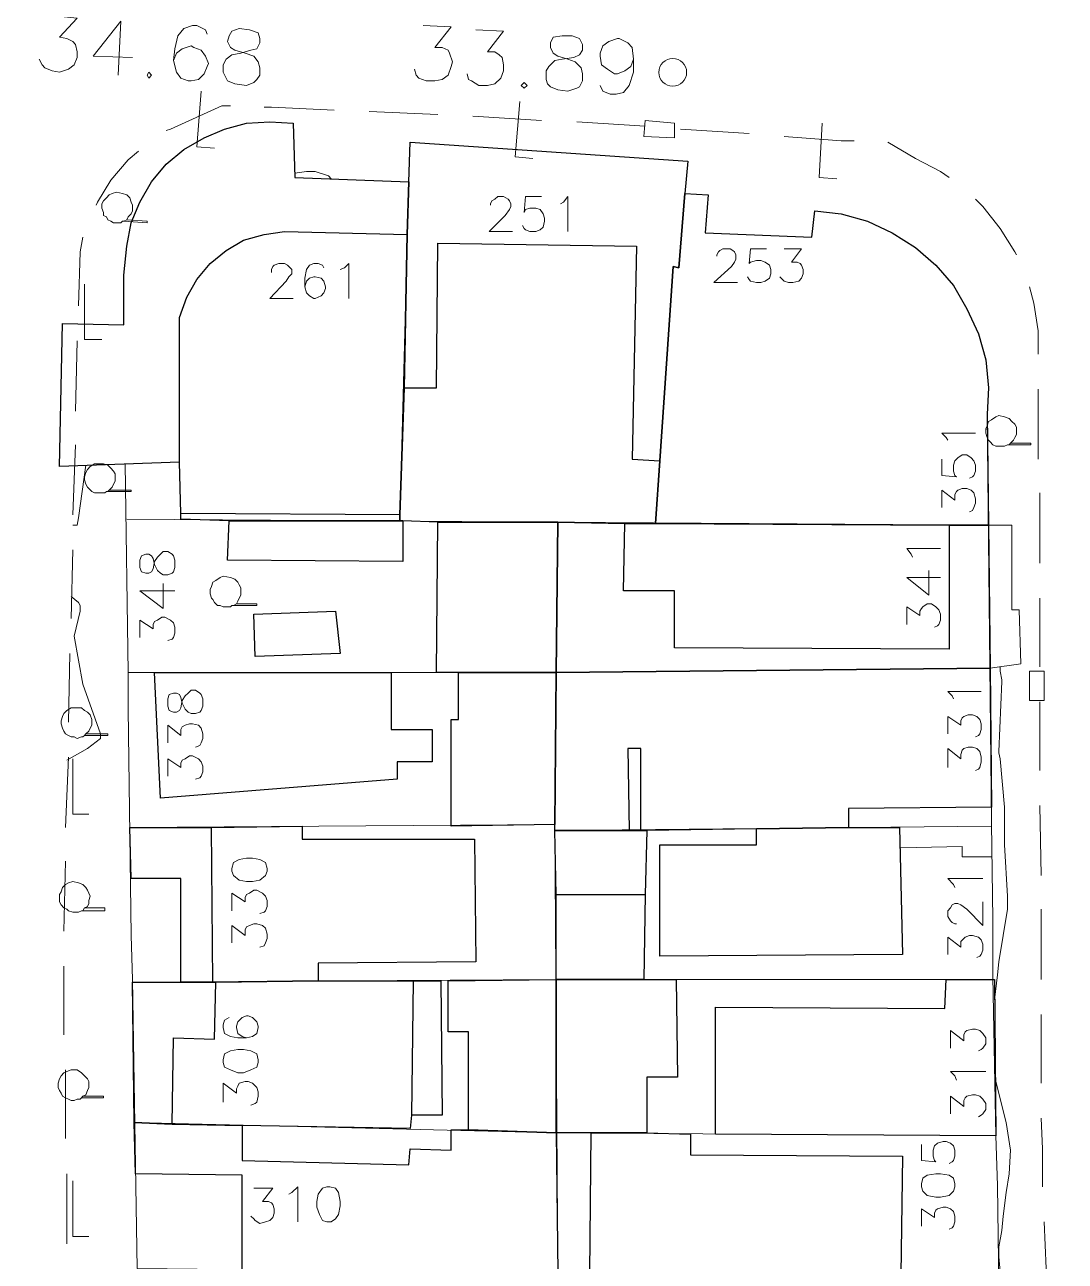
# Model space of a CAD drawing. Extents: x -2391 to 32076, y -11492 to 5852.
# Drawn here: x 4820.1 to 4880.4, y -1048.4 to -976.7 of the extents above; entities that cross this region are included whole.
import ezdxf

# ---------------------------------------------------------------- set-up
doc = ezdxf.new("R2010")
doc.units = 0
doc.header["$LTSCALE"] = 7
for name, color, linetype in [('ALVE-CT', 3, 'CONTINUOUS'), ('PDF_A101 - EDIFICACAO', 7, 'CONTINUOUS'), ('PDF_A103 - PROJECAO_1', 7, 'CONTINUOUS'), ('PDF_A120 - MARQUISE', 7, 'CONTINUOUS'), ('PDF_A123 - N DE PORTA', 7, 'CONTINUOUS'), ('PDF_A124 - MURO', 7, 'CONTINUOUS'), ('PDF_C301 - MEIO_FIO_2D', 7, 'CONTINUOUS'), ('PDF_C317 - BOCA_LOBO', 7, 'CONTINUOUS'), ('PDF_F602 - ARVORE_ISOLADA', 7, 'CONTINUOUS'), ('PDF_I903 - POSTE', 7, 'CONTINUOUS'), ('PDF_N1402 - CURVA_INTERMEDIARIA', 7, 'CONTINUOUS'), ('PDF_N1403 - COTA_DE_APARELHO', 7, 'CONTINUOUS')]:
    doc.layers.add(name, color=color, linetype=linetype)

msp = doc.modelspace()

# ---------------------------------------------------------------- linework, layer by layer
at = {"layer": 'ALVE-CT'}
msp.add_circle((4550.796, -1271.53), 500, dxfattribs=at)
at = {"layer": 'PDF_A101 - EDIFICACAO', "lineweight": 30}
for points in [[(4842.293, -988.838), (4842.124, -997.728), (4841.87, -1005.093), (4841.87, -1005.432), (4831.964, -1005.432), (4829.17, -1005.347), (4829.17, -1005.009), (4829.085, -1002.045), (4822.143, -1002.299), (4822.312, -994.002), (4825.868, -994.087), (4825.868, -991.208), (4826.037, -989.515), (4826.291, -988.161), (4826.799, -986.975), (4827.477, -985.79), (4828.323, -984.774), (4829.339, -983.927), (4830.525, -983.25), (4831.71, -982.742), (4832.98, -982.403), (4834.335, -982.319), (4835.689, -982.403), (4835.774, -985.536), (4842.378, -985.79)], [(4858.379, -986.467), (4858.04, -990.785), (4857.702, -990.7), (4856.94, -1001.961), (4856.686, -1005.601), (4854.908, -1005.601), (4851.013, -1005.517), (4844.071, -1005.517), (4842.039, -1005.432), (4841.87, -1005.432), (4841.87, -1005.093), (4842.124, -997.728), (4842.293, -988.838), (4842.378, -985.79), (4842.462, -983.504), (4858.548, -984.605)], [(4875.989, -1005.686), (4873.703, -1005.686), (4856.686, -1005.601), (4856.94, -1001.961), (4857.702, -990.7), (4858.04, -990.785), (4858.379, -986.467), (4859.734, -986.552), (4859.564, -988.753), (4865.745, -989.007), (4865.914, -987.483), (4867.438, -987.653), (4868.962, -988.076), (4870.401, -988.753), (4871.756, -989.6), (4872.941, -990.616), (4873.957, -991.801), (4874.719, -993.156), (4875.396, -994.595), (4875.82, -996.119), (4875.989, -997.728), (4875.904, -999.252)], [(4841.87, -1005.432), (4842.039, -1005.432), (4842.039, -1007.803), (4831.879, -1007.718), (4831.964, -1005.432)], [(4851.013, -1005.517), (4850.929, -1014.237), (4845.256, -1014.237), (4843.986, -1014.237), (4844.071, -1005.517)], [(4876.074, -1013.983), (4850.929, -1014.237), (4851.013, -1005.517), (4854.908, -1005.601), (4856.686, -1005.601), (4873.703, -1005.686), (4875.989, -1005.686)], [(4838.398, -1013.136), (4833.488, -1013.306), (4833.403, -1010.85), (4838.144, -1010.681)], [(4867.861, -1023.211), (4862.528, -1023.296), (4856.178, -1023.381), (4855.839, -1023.381), (4855.839, -1018.64), (4855.077, -1018.64), (4855.162, -1023.381), (4850.844, -1023.381), (4850.844, -1023.042), (4850.929, -1014.237), (4876.074, -1013.983), (4876.158, -1022.026), (4867.861, -1022.111)], [(4843.732, -1017.539), (4843.732, -1019.401), (4841.7, -1019.401), (4841.7, -1020.417), (4827.985, -1021.518), (4827.646, -1014.237), (4841.362, -1014.237), (4841.362, -1017.539)], [(4850.929, -1014.237), (4850.844, -1023.042), (4844.833, -1023.127), (4844.833, -1016.946), (4845.256, -1016.946), (4845.256, -1014.237)], [(4836.197, -1023.127), (4836.197, -1023.889), (4846.187, -1023.889), (4846.272, -1031), (4837.128, -1031.085), (4837.128, -1032.101), (4831.202, -1032.186), (4831.033, -1032.186), (4829.17, -1032.186), (4829.17, -1026.175), (4826.291, -1026.175), (4826.207, -1023.211), (4830.948, -1023.211)], [(4862.528, -1023.296), (4867.861, -1023.211), (4870.825, -1023.211), (4870.994, -1030.577), (4856.94, -1030.662), (4856.94, -1024.227), (4862.528, -1024.227)], [(4856.093, -1027.106), (4856.008, -1032.016), (4850.929, -1032.016), (4850.929, -1027.106), (4850.844, -1023.381), (4855.162, -1023.381), (4855.839, -1023.381), (4856.178, -1023.381)], [(4842.547, -1039.89), (4842.462, -1040.652), (4832.726, -1040.483), (4828.662, -1040.398), (4826.461, -1040.313), (4826.376, -1032.186), (4829.17, -1032.186), (4831.033, -1032.186), (4831.202, -1032.186), (4837.128, -1032.101), (4842.632, -1032.101), (4844.24, -1032.101), (4844.325, -1039.89)], [(4850.929, -1040.906), (4845.849, -1040.737), (4845.849, -1035.064), (4844.664, -1035.064), (4844.664, -1032.101), (4850.929, -1032.016)], [(4856.008, -1032.016), (4857.871, -1032.016), (4857.956, -1037.689), (4856.178, -1037.689), (4856.178, -1040.906), (4852.961, -1040.906), (4850.929, -1040.906), (4850.929, -1032.016)], [(4876.328, -1032.016), (4876.412, -1041.075), (4860.157, -1040.991), (4860.157, -1033.625), (4873.449, -1033.71), (4873.534, -1032.016)], [(4828.662, -1040.398), (4832.726, -1040.483), (4832.726, -1042.515), (4842.378, -1042.769), (4842.462, -1041.837), (4844.833, -1041.922), (4844.833, -1040.737), (4845.849, -1040.737), (4850.929, -1040.906), (4851.013, -1049.034), (4847.796, -1049.034), (4832.726, -1048.864), (4832.726, -1043.361), (4826.545, -1043.277), (4826.461, -1040.313)], [(4856.178, -1040.906), (4858.718, -1040.991), (4858.718, -1042.176), (4870.994, -1042.261), (4870.909, -1049.118), (4852.876, -1049.034), (4852.961, -1040.906)]]:
    msp.add_lwpolyline(points, close=True, dxfattribs=at)
at = {"layer": 'PDF_A103 - PROJECAO_1', "lineweight": 30}
for points in [[(4842.293, -988.838), (4842.124, -997.728), (4841.87, -1005.093), (4829.17, -1005.009), (4829.085, -1002.045), (4829.085, -993.664), (4829.509, -992.478), (4830.101, -991.462), (4830.863, -990.531), (4831.795, -989.769), (4832.811, -989.177), (4833.996, -988.838), (4835.181, -988.669)], [(4856.94, -1001.961), (4856.686, -1005.601), (4854.908, -1005.601), (4851.013, -1005.517), (4844.071, -1005.517), (4842.039, -1005.432), (4841.87, -1005.432), (4841.87, -1005.093), (4842.124, -997.728), (4843.986, -997.728), (4844.071, -989.346), (4855.585, -989.515), (4855.331, -1001.876)], [(4856.686, -1005.601), (4873.703, -1005.686), (4873.703, -1012.882), (4857.786, -1012.798), (4857.786, -1009.496), (4854.823, -1009.496), (4854.908, -1005.601)], [(4837.128, -1032.101), (4831.202, -1032.186), (4831.033, -1032.186), (4830.948, -1023.211), (4836.197, -1023.127), (4836.197, -1023.889), (4846.187, -1023.889), (4846.272, -1031), (4837.128, -1031.085)], [(4856.008, -1032.016), (4850.929, -1032.016), (4850.929, -1027.106), (4856.093, -1027.106)], [(4842.547, -1039.89), (4842.462, -1040.652), (4832.726, -1040.483), (4828.662, -1040.398), (4828.747, -1035.403), (4831.117, -1035.488), (4831.202, -1032.186), (4837.128, -1032.101), (4842.632, -1032.101)]]:
    msp.add_lwpolyline(points, close=True, dxfattribs=at)
at = {"layer": 'PDF_A120 - MARQUISE', "lineweight": 9}
msp.add_lwpolyline([(4876.074, -1013.983), (4875.989, -1005.686), (4877.344, -1005.686), (4877.344, -1010.596), (4877.767, -1010.596), (4877.852, -1013.729)], close=True, dxfattribs=at)
at = {"layer": 'PDF_A123 - N DE PORTA', "lineweight": 9}
for points in [[(4847.119, -987.145), (4847.119, -987.06), (4847.203, -986.891), (4847.373, -986.806), (4847.542, -986.637), (4847.881, -986.637), (4848.135, -986.806), (4848.219, -986.891), (4848.304, -987.06), (4848.304, -987.229), (4848.219, -987.399), (4847.965, -987.737), (4847.034, -988.669), (4848.389, -988.669)], [(4850.082, -986.637), (4849.151, -986.637), (4849.066, -987.568), (4849.151, -987.399), (4849.405, -987.314), (4849.743, -987.314), (4849.997, -987.399), (4850.167, -987.653), (4850.251, -987.907), (4850.251, -988.076), (4850.167, -988.415), (4849.997, -988.584), (4849.743, -988.669), (4849.405, -988.669), (4849.151, -988.584), (4849.066, -988.499), (4848.981, -988.33)], [(4851.183, -987.06), (4851.352, -986.975), (4851.606, -986.637), (4851.606, -988.669)], [(4860.242, -990.108), (4860.242, -990.023), (4860.326, -989.854), (4860.411, -989.769), (4860.58, -989.684), (4861.004, -989.684), (4861.173, -989.769), (4861.258, -989.854), (4861.342, -990.023), (4861.342, -990.277), (4861.258, -990.446), (4861.088, -990.7), (4860.072, -991.632), (4861.427, -991.632)], [(4863.12, -989.684), (4862.189, -989.684), (4862.104, -990.531), (4862.189, -990.446), (4862.528, -990.362), (4862.782, -990.362), (4863.036, -990.446), (4863.29, -990.616), (4863.374, -990.87), (4863.374, -991.124), (4863.29, -991.378), (4863.036, -991.547), (4862.782, -991.632), (4862.528, -991.632), (4862.189, -991.547), (4862.104, -991.462), (4862.02, -991.293)], [(4864.136, -989.684), (4865.152, -989.684), (4864.559, -990.446), (4864.898, -990.446), (4865.067, -990.531), (4865.152, -990.616), (4865.237, -990.87), (4865.237, -991.124), (4865.152, -991.378), (4864.983, -991.547), (4864.644, -991.632), (4864.39, -991.632), (4864.136, -991.547), (4864.052, -991.462), (4863.882, -991.293)], [(4834.419, -991.039), (4834.419, -990.87), (4834.504, -990.7), (4834.589, -990.616), (4834.843, -990.531), (4835.181, -990.531), (4835.35, -990.616), (4835.435, -990.7), (4835.604, -990.87), (4835.604, -991.124), (4835.435, -991.293), (4835.266, -991.547), (4834.335, -992.563), (4835.689, -992.563)], [(4837.467, -990.785), (4837.382, -990.616), (4837.128, -990.531), (4836.874, -990.531), (4836.62, -990.616), (4836.451, -990.87), (4836.366, -991.378), (4836.366, -991.886), (4836.451, -992.224), (4836.62, -992.394), (4836.874, -992.563), (4836.959, -992.563), (4837.298, -992.394), (4837.467, -992.224), (4837.552, -991.97), (4837.552, -991.886), (4837.467, -991.547), (4837.298, -991.378), (4836.959, -991.293), (4836.874, -991.293), (4836.62, -991.378), (4836.451, -991.547), (4836.366, -991.886)], [(4838.398, -990.87), (4838.652, -990.785), (4838.906, -990.531), (4838.906, -992.563)], [(4873.619, -1000.775), (4873.534, -1000.606), (4873.28, -1000.352), (4875.227, -1000.352)], [(4873.28, -1001.876), (4873.28, -1002.807), (4874.126, -1002.892), (4874.042, -1002.807), (4873.957, -1002.553), (4873.957, -1002.215), (4874.042, -1001.961), (4874.211, -1001.791), (4874.465, -1001.622), (4874.719, -1001.622), (4874.973, -1001.791), (4875.142, -1001.961), (4875.227, -1002.215), (4875.227, -1002.553), (4875.142, -1002.807), (4875.058, -1002.892), (4874.888, -1002.977)], [(4873.28, -1004.67), (4873.28, -1003.654), (4874.042, -1004.247), (4874.042, -1003.908), (4874.126, -1003.739), (4874.211, -1003.654), (4874.465, -1003.569), (4874.719, -1003.569), (4874.973, -1003.654), (4875.142, -1003.823), (4875.227, -1004.162), (4875.227, -1004.416), (4875.142, -1004.67), (4875.058, -1004.839), (4874.888, -1004.924)], [(4871.587, -1007.549), (4871.502, -1007.379), (4871.248, -1007.041), (4873.195, -1007.041)], [(4873.195, -1008.734), (4871.248, -1008.734), (4872.518, -1009.75), (4872.518, -1008.311)], [(4828.831, -1009.496), (4826.799, -1009.496), (4828.154, -1010.512), (4828.154, -1009.072)], [(4871.248, -1011.443), (4871.248, -1010.427), (4872.01, -1010.935), (4872.01, -1010.681), (4872.095, -1010.512), (4872.179, -1010.427), (4872.433, -1010.258), (4872.687, -1010.258), (4872.941, -1010.427), (4873.111, -1010.596), (4873.195, -1010.85), (4873.195, -1011.189), (4873.111, -1011.443), (4873.026, -1011.528), (4872.857, -1011.612)], [(4826.799, -1012.205), (4826.799, -1011.189), (4827.561, -1011.697), (4827.561, -1011.443), (4827.646, -1011.274), (4827.815, -1011.189), (4828.069, -1011.02), (4828.239, -1011.02), (4828.577, -1011.189), (4828.747, -1011.358), (4828.831, -1011.612), (4828.831, -1011.951), (4828.747, -1012.205), (4828.662, -1012.29), (4828.408, -1012.374)], [(4873.957, -1015.761), (4873.873, -1015.592), (4873.619, -1015.338), (4875.566, -1015.338)], [(4873.619, -1017.793), (4873.619, -1016.777), (4874.38, -1017.285), (4874.38, -1017.031), (4874.465, -1016.862), (4874.55, -1016.777), (4874.804, -1016.692), (4875.058, -1016.692), (4875.312, -1016.777), (4875.481, -1016.946), (4875.566, -1017.2), (4875.566, -1017.539), (4875.481, -1017.793), (4875.396, -1017.878), (4875.227, -1017.962)], [(4828.408, -1018.301), (4828.408, -1017.285), (4829.17, -1017.878), (4829.17, -1017.539), (4829.255, -1017.37), (4829.424, -1017.285), (4829.678, -1017.2), (4829.847, -1017.2), (4830.186, -1017.285), (4830.355, -1017.454), (4830.44, -1017.793), (4830.44, -1018.047), (4830.355, -1018.301), (4830.271, -1018.47), (4830.017, -1018.555)], [(4828.408, -1020.248), (4828.408, -1019.232), (4829.17, -1019.74), (4829.17, -1019.486), (4829.255, -1019.317), (4829.424, -1019.232), (4829.678, -1019.063), (4829.847, -1019.063), (4830.186, -1019.232), (4830.355, -1019.401), (4830.44, -1019.655), (4830.44, -1019.994), (4830.355, -1020.248), (4830.271, -1020.333), (4830.017, -1020.417)], [(4873.619, -1019.74), (4873.619, -1018.64), (4874.38, -1019.232), (4874.38, -1018.978), (4874.465, -1018.724), (4874.55, -1018.64), (4874.804, -1018.555), (4875.058, -1018.555), (4875.312, -1018.64), (4875.481, -1018.809), (4875.566, -1019.147), (4875.566, -1019.401), (4875.481, -1019.74), (4875.396, -1019.825), (4875.227, -1019.909)], [(4874.042, -1026.683), (4873.957, -1026.513), (4873.619, -1026.175), (4875.65, -1026.175)], [(4832.133, -1028.037), (4832.133, -1027.021), (4832.895, -1027.529), (4832.895, -1027.275), (4832.98, -1027.106), (4833.149, -1027.021), (4833.403, -1026.852), (4833.573, -1026.852), (4833.911, -1027.021), (4834.081, -1027.191), (4834.165, -1027.445), (4834.165, -1027.783), (4834.081, -1028.037), (4833.996, -1028.122), (4833.742, -1028.207)], [(4874.126, -1028.799), (4874.042, -1028.799), (4873.873, -1028.714), (4873.788, -1028.63), (4873.619, -1028.376), (4873.619, -1028.037), (4873.788, -1027.868), (4873.873, -1027.699), (4874.042, -1027.614), (4874.211, -1027.614), (4874.38, -1027.699), (4874.719, -1027.953), (4875.65, -1028.884), (4875.65, -1027.529)], [(4832.133, -1029.9), (4832.133, -1028.884), (4832.895, -1029.476), (4832.895, -1029.138), (4832.98, -1028.968), (4833.149, -1028.884), (4833.403, -1028.799), (4833.573, -1028.799), (4833.911, -1028.884), (4834.081, -1029.053), (4834.165, -1029.392), (4834.165, -1029.646), (4834.081, -1029.9), (4833.996, -1030.069), (4833.742, -1030.154)], [(4873.619, -1030.577), (4873.619, -1029.561), (4874.38, -1030.154), (4874.38, -1029.815), (4874.55, -1029.646), (4874.634, -1029.561), (4874.888, -1029.476), (4875.058, -1029.476), (4875.396, -1029.561), (4875.566, -1029.73), (4875.65, -1029.984), (4875.65, -1030.323), (4875.566, -1030.577), (4875.481, -1030.662), (4875.312, -1030.746)], [(4831.964, -1034.218), (4831.71, -1034.387), (4831.625, -1034.641), (4831.625, -1034.81), (4831.71, -1035.149), (4832.049, -1035.318), (4832.472, -1035.403), (4832.98, -1035.403), (4833.319, -1035.318), (4833.573, -1035.149), (4833.657, -1034.81), (4833.657, -1034.726), (4833.573, -1034.472), (4833.319, -1034.218), (4833.065, -1034.133), (4832.98, -1034.133), (4832.726, -1034.218), (4832.472, -1034.472), (4832.387, -1034.726), (4832.387, -1034.81), (4832.472, -1035.149), (4832.726, -1035.318), (4832.98, -1035.403)], [(4873.788, -1035.996), (4873.788, -1034.98), (4874.55, -1035.572), (4874.55, -1035.234), (4874.634, -1035.064), (4874.719, -1034.98), (4875.058, -1034.895), (4875.227, -1034.895), (4875.481, -1034.98), (4875.65, -1035.149), (4875.82, -1035.403), (4875.82, -1035.742), (4875.65, -1035.996), (4875.566, -1036.08), (4875.396, -1036.165)], [(4874.126, -1037.858), (4874.042, -1037.604), (4873.788, -1037.35), (4875.82, -1037.35)], [(4831.625, -1039.128), (4831.625, -1038.028), (4832.387, -1038.62), (4832.387, -1038.366), (4832.472, -1038.197), (4832.557, -1038.028), (4832.895, -1037.943), (4833.065, -1037.943), (4833.319, -1038.028), (4833.573, -1038.281), (4833.657, -1038.535), (4833.657, -1038.789), (4833.573, -1039.128), (4833.488, -1039.213), (4833.234, -1039.297)], [(4873.788, -1039.805), (4873.788, -1038.789), (4874.55, -1039.382), (4874.55, -1039.043), (4874.634, -1038.874), (4874.719, -1038.789), (4875.058, -1038.705), (4875.227, -1038.705), (4875.481, -1038.789), (4875.65, -1038.959), (4875.82, -1039.213), (4875.82, -1039.551), (4875.65, -1039.805), (4875.566, -1039.89), (4875.396, -1039.975)], [(4872.095, -1041.583), (4872.095, -1042.515), (4872.941, -1042.599), (4872.857, -1042.515), (4872.772, -1042.261), (4872.772, -1041.922), (4872.857, -1041.668), (4873.026, -1041.499), (4873.365, -1041.414), (4873.534, -1041.414), (4873.788, -1041.499), (4873.957, -1041.668), (4874.042, -1041.922), (4874.042, -1042.261), (4873.957, -1042.515), (4873.873, -1042.599), (4873.703, -1042.684)], [(4833.403, -1044.123), (4834.504, -1044.123), (4833.911, -1044.885), (4834.25, -1044.885), (4834.419, -1044.97), (4834.504, -1045.055), (4834.589, -1045.309), (4834.589, -1045.563), (4834.504, -1045.817), (4834.335, -1045.986), (4834.081, -1046.071), (4833.742, -1046.155), (4833.488, -1045.986), (4833.403, -1045.901), (4833.234, -1045.732)], [(4835.435, -1044.462), (4835.604, -1044.377), (4835.943, -1044.039), (4835.943, -1046.071)], [(4872.095, -1046.325), (4872.095, -1045.309), (4872.857, -1045.817), (4872.857, -1045.563), (4872.941, -1045.393), (4873.026, -1045.309), (4873.365, -1045.224), (4873.534, -1045.224), (4873.788, -1045.309), (4873.957, -1045.478), (4874.042, -1045.732), (4874.042, -1046.071), (4873.957, -1046.325), (4873.873, -1046.409), (4873.703, -1046.494)]]:
    msp.add_lwpolyline(points, dxfattribs=at)
for points in [[(4826.799, -1008.141), (4826.884, -1008.395), (4827.138, -1008.48), (4827.307, -1008.48), (4827.477, -1008.395), (4827.561, -1008.226), (4827.646, -1007.803), (4827.815, -1007.549), (4827.985, -1007.379), (4828.154, -1007.21), (4828.408, -1007.21), (4828.662, -1007.379), (4828.747, -1007.464), (4828.831, -1007.718), (4828.831, -1008.141), (4828.747, -1008.395), (4828.662, -1008.48), (4828.408, -1008.565), (4828.154, -1008.565), (4827.985, -1008.48), (4827.815, -1008.311), (4827.646, -1007.972), (4827.561, -1007.633), (4827.477, -1007.464), (4827.307, -1007.379), (4827.138, -1007.379), (4826.884, -1007.464), (4826.799, -1007.718)], [(4828.408, -1016.184), (4828.493, -1016.438), (4828.747, -1016.523), (4828.916, -1016.523), (4829.085, -1016.438), (4829.17, -1016.269), (4829.255, -1015.846), (4829.424, -1015.592), (4829.593, -1015.422), (4829.763, -1015.253), (4830.017, -1015.253), (4830.271, -1015.422), (4830.355, -1015.507), (4830.44, -1015.761), (4830.44, -1016.184), (4830.355, -1016.438), (4830.271, -1016.523), (4830.017, -1016.608), (4829.763, -1016.608), (4829.593, -1016.523), (4829.424, -1016.354), (4829.255, -1016.015), (4829.17, -1015.676), (4829.085, -1015.507), (4828.916, -1015.422), (4828.747, -1015.422), (4828.493, -1015.507), (4828.408, -1015.761)], [(4832.133, -1025.751), (4832.218, -1026.005), (4832.557, -1026.259), (4832.98, -1026.344), (4833.319, -1026.344), (4833.742, -1026.259), (4834.081, -1026.005), (4834.165, -1025.751), (4834.165, -1025.582), (4834.081, -1025.243), (4833.742, -1025.074), (4833.319, -1024.989), (4832.98, -1024.989), (4832.557, -1025.074), (4832.218, -1025.243), (4832.133, -1025.582)], [(4831.625, -1036.842), (4831.71, -1037.096), (4832.049, -1037.266), (4832.472, -1037.435), (4832.811, -1037.435), (4833.234, -1037.266), (4833.573, -1037.096), (4833.657, -1036.842), (4833.657, -1036.673), (4833.573, -1036.334), (4833.234, -1036.165), (4832.811, -1036.08), (4832.472, -1036.08), (4832.049, -1036.165), (4831.71, -1036.334), (4831.625, -1036.673)], [(4872.095, -1044.039), (4872.179, -1044.293), (4872.433, -1044.547), (4872.941, -1044.631), (4873.195, -1044.631), (4873.703, -1044.547), (4873.957, -1044.293), (4874.042, -1044.039), (4874.042, -1043.869), (4873.957, -1043.531), (4873.703, -1043.361), (4873.195, -1043.277), (4872.941, -1043.277), (4872.433, -1043.361), (4872.179, -1043.531), (4872.095, -1043.869)], [(4837.636, -1044.039), (4837.382, -1044.123), (4837.128, -1044.462), (4837.044, -1044.885), (4837.044, -1045.224), (4837.213, -1045.647), (4837.382, -1045.986), (4837.636, -1046.071), (4837.89, -1046.071), (4838.144, -1045.901), (4838.314, -1045.647), (4838.398, -1045.139), (4838.398, -1044.885), (4838.314, -1044.377), (4838.144, -1044.123), (4837.806, -1044.039)]]:
    msp.add_lwpolyline(points, close=True, dxfattribs=at)
at = {"layer": 'PDF_A124 - MURO', "lineweight": 9}
for points in [[(4835.774, -985.536), (4842.378, -985.79), (4841.87, -1005.432)], [(4856.686, -1005.601), (4857.702, -990.7), (4858.04, -990.785), (4858.379, -986.467), (4859.734, -986.552), (4859.564, -988.753), (4865.745, -989.007), (4865.914, -987.483), (4867.438, -987.653), (4868.962, -988.076), (4870.401, -988.753), (4871.756, -989.6), (4872.941, -990.616), (4873.957, -991.801), (4874.719, -993.156), (4875.396, -994.595), (4875.82, -996.119), (4875.989, -997.728), (4875.904, -999.252), (4876.158, -1022.957), (4876.243, -1028.545), (4876.243, -1031.847), (4876.412, -1041.075), (4850.929, -1040.906), (4826.461, -1040.313)], [(4825.868, -994.087), (4825.868, -991.208)], [(4876.074, -1013.983), (4850.929, -1014.237), (4826.122, -1014.237), (4825.953, -1002.13)], [(4826.037, -1005.347), (4875.989, -1005.686)], [(4851.013, -1005.517), (4850.844, -1023.042), (4851.013, -1049.034)], [(4853.215, -1158.673), (4852.791, -1113.124), (4851.267, -1059.109), (4851.013, -1049.034), (4826.63, -1048.78), (4826.376, -1032.016), (4826.291, -1029.476), (4826.122, -1016.354), (4826.122, -1016.184), (4826.122, -1014.237)], [(4850.844, -1023.042), (4826.207, -1023.211)], [(4850.844, -1023.381), (4876.158, -1023.127)], [(4870.909, -1024.397), (4874.465, -1024.312), (4874.465, -1024.905), (4876.158, -1024.905)], [(4876.328, -1032.016), (4850.929, -1032.016), (4826.376, -1032.186)], [(4876.412, -1041.075), (4876.497, -1043.954), (4876.666, -1055.638), (4876.666, -1057.5), (4876.751, -1064.358), (4876.836, -1066.559), (4876.92, -1072.655), (4877.005, -1075.449), (4871.417, -1075.449)]]:
    msp.add_lwpolyline(points, dxfattribs=at)
at = {"layer": 'PDF_C301 - MEIO_FIO_2D', "lineweight": 9}
for points in [[(4828.323, -982.827), (4828.577, -982.742), (4831.541, -981.387), (4832.049, -981.387)], [(4833.996, -981.472), (4834.419, -981.472), (4838.06, -981.641)], [(4840.092, -981.726), (4844.071, -981.895)], [(4846.103, -981.98), (4850.082, -982.234)], [(4852.114, -982.319), (4856.093, -982.573)], [(4858.125, -982.742), (4862.104, -982.996)], [(4864.136, -983.165), (4867.438, -983.419), (4868.2, -983.419)], [(4870.147, -983.504), (4871.756, -984.435), (4873.195, -985.197), (4873.703, -985.536)], [(4870.147, -983.504), (4870.147, -983.504)], [(4824.26, -987.145), (4824.344, -986.975), (4825.106, -985.705), (4826.122, -984.52), (4826.715, -984.012)], [(4875.227, -986.806), (4875.65, -987.229), (4876.666, -988.499), (4877.513, -989.854), (4877.598, -990.023)], [(4823.244, -992.986), (4823.328, -989.854), (4823.498, -989.007)], [(4878.36, -991.886), (4878.614, -992.817), (4878.868, -994.426), (4878.868, -995.78)], [(4823.074, -999.082), (4823.159, -995.018)], [(4878.868, -997.812), (4878.868, -1001.876)], [(4822.905, -1005.093), (4823.074, -1001.029)], [(4878.952, -1003.823), (4878.952, -1007.887)], [(4822.82, -1011.104), (4822.905, -1007.125)], [(4878.952, -1009.919), (4878.952, -1010.427), (4878.952, -1013.898)], [(4822.651, -1017.116), (4822.736, -1013.136)], [(4878.952, -1015.93), (4878.952, -1019.909)], [(4822.482, -1023.211), (4822.651, -1019.147)], [(4878.952, -1021.941), (4879.037, -1026.005)], [(4822.397, -1029.222), (4822.482, -1025.159)], [(4879.037, -1027.953), (4879.037, -1032.016)], [(4822.397, -1035.234), (4822.397, -1031.254)], [(4879.037, -1034.048), (4879.037, -1038.028)], [(4822.482, -1041.245), (4822.482, -1037.266)], [(4879.037, -1040.059), (4879.122, -1041.837), (4879.122, -1044.039)], [(4822.566, -1047.341), (4822.566, -1043.277)], [(4879.206, -1046.071), (4879.376, -1050.134)]]:
    msp.add_lwpolyline(points, dxfattribs=at)
at = {"layer": 'PDF_C317 - BOCA_LOBO', "lineweight": 9}
for points in [[(4856.008, -983.165), (4857.786, -983.25), (4857.786, -982.403), (4856.093, -982.234)], [(4878.36, -1014.152), (4878.36, -1015.846), (4879.206, -1015.846), (4879.206, -1014.152)]]:
    msp.add_lwpolyline(points, close=True, dxfattribs=at)
at = {"layer": 'PDF_F602 - ARVORE_ISOLADA', "lineweight": 9}
for points in [[(4826.037, -987.991), (4825.868, -988.076), (4825.783, -988.076), (4825.699, -988.161), (4825.53, -988.161), (4825.276, -988.161), (4825.106, -988.076), (4824.937, -987.991), (4824.852, -987.822), (4824.683, -987.737), (4824.683, -987.568), (4824.598, -987.314), (4824.598, -987.06), (4824.683, -986.891), (4824.852, -986.721), (4825.022, -986.552), (4825.191, -986.467), (4825.445, -986.383), (4825.783, -986.467), (4826.037, -986.552), (4826.207, -986.721), (4826.291, -986.975), (4826.376, -987.145), (4826.376, -987.314), (4826.376, -987.483), (4826.291, -987.653), (4826.122, -987.822), (4826.037, -987.991), (4825.868, -988.076), (4827.223, -988.161), (4827.223, -988.076)], [(4877.259, -1000.945), (4877.174, -1001.029), (4877.09, -1001.029), (4876.92, -1001.114), (4876.751, -1001.114), (4876.582, -1001.114), (4876.412, -1001.114), (4876.243, -1001.029), (4876.074, -1000.86), (4875.989, -1000.775), (4875.904, -1000.606), (4875.82, -1000.352), (4875.82, -1000.098), (4875.904, -999.929), (4875.989, -999.675), (4876.158, -999.59), (4876.412, -999.421), (4876.582, -999.336), (4876.92, -999.421), (4877.174, -999.505), (4877.344, -999.675), (4877.513, -999.844), (4877.598, -1000.013), (4877.598, -1000.183), (4877.598, -1000.437), (4877.513, -1000.606), (4877.428, -1000.775), (4877.259, -1000.945), (4877.174, -1001.029), (4878.444, -1001.029), (4878.444, -1000.945)], [(4825.022, -1003.654), (4824.937, -1003.739), (4824.852, -1003.739), (4824.768, -1003.823), (4824.514, -1003.823), (4824.344, -1003.823), (4824.175, -1003.823), (4824.006, -1003.739), (4823.836, -1003.569), (4823.752, -1003.485), (4823.667, -1003.315), (4823.582, -1003.061), (4823.582, -1002.892), (4823.667, -1002.638), (4823.752, -1002.469), (4823.921, -1002.299), (4824.175, -1002.13), (4824.344, -1002.13), (4824.683, -1002.13), (4824.937, -1002.215), (4825.106, -1002.384), (4825.276, -1002.553), (4825.36, -1002.723), (4825.36, -1002.977), (4825.36, -1003.146), (4825.276, -1003.315), (4825.191, -1003.485), (4825.022, -1003.654), (4824.937, -1003.739), (4826.291, -1003.739), (4826.291, -1003.654)], [(4832.387, -1010.258), (4832.218, -1010.342), (4832.133, -1010.342), (4832.049, -1010.427), (4831.795, -1010.427), (4831.625, -1010.427), (4831.456, -1010.342), (4831.287, -1010.342), (4831.117, -1010.173), (4831.033, -1010.004), (4830.948, -1009.919), (4830.863, -1009.665), (4830.863, -1009.411), (4830.948, -1009.242), (4831.033, -1008.988), (4831.202, -1008.903), (4831.456, -1008.734), (4831.625, -1008.649), (4832.049, -1008.734), (4832.303, -1008.819), (4832.472, -1008.988), (4832.557, -1009.157), (4832.641, -1009.326), (4832.641, -1009.496), (4832.641, -1009.75), (4832.557, -1009.919), (4832.472, -1010.088), (4832.387, -1010.258), (4832.218, -1010.342), (4833.573, -1010.342), (4833.573, -1010.258)], [(4823.667, -1017.793), (4823.582, -1017.878), (4823.498, -1017.962), (4823.413, -1017.962), (4823.159, -1018.047), (4822.99, -1017.962), (4822.82, -1017.962), (4822.651, -1017.878), (4822.482, -1017.793), (4822.397, -1017.624), (4822.312, -1017.454), (4822.228, -1017.2), (4822.228, -1017.031), (4822.312, -1016.777), (4822.397, -1016.608), (4822.566, -1016.438), (4822.82, -1016.269), (4822.99, -1016.269), (4823.413, -1016.269), (4823.582, -1016.438), (4823.752, -1016.523), (4823.921, -1016.692), (4824.006, -1016.946), (4824.006, -1017.116), (4824.006, -1017.285), (4823.921, -1017.454), (4823.836, -1017.624), (4823.667, -1017.793), (4823.582, -1017.878), (4824.937, -1017.878), (4824.937, -1017.793)], [(4823.582, -1027.868), (4823.498, -1028.037), (4823.413, -1028.037), (4823.244, -1028.122), (4823.074, -1028.122), (4822.905, -1028.122), (4822.651, -1028.037), (4822.566, -1027.953), (4822.397, -1027.868), (4822.228, -1027.699), (4822.143, -1027.529), (4822.143, -1027.36), (4822.143, -1027.106), (4822.228, -1026.937), (4822.312, -1026.683), (4822.482, -1026.513), (4822.651, -1026.429), (4822.905, -1026.344), (4823.244, -1026.429), (4823.498, -1026.513), (4823.667, -1026.683), (4823.752, -1026.852), (4823.836, -1027.021), (4823.921, -1027.191), (4823.836, -1027.445), (4823.836, -1027.614), (4823.752, -1027.783), (4823.582, -1027.868), (4823.498, -1028.037), (4824.768, -1028.037), (4824.768, -1027.868)], [(4823.498, -1038.789), (4823.413, -1038.874), (4823.328, -1038.959), (4823.159, -1038.959), (4822.99, -1039.043), (4822.82, -1039.043), (4822.651, -1038.959), (4822.482, -1038.874), (4822.312, -1038.789), (4822.228, -1038.62), (4822.143, -1038.451), (4822.058, -1038.281), (4822.058, -1038.028), (4822.143, -1037.774), (4822.228, -1037.604), (4822.397, -1037.435), (4822.566, -1037.35), (4822.82, -1037.266), (4823.159, -1037.266), (4823.413, -1037.435), (4823.582, -1037.604), (4823.752, -1037.774), (4823.836, -1037.943), (4823.836, -1038.112), (4823.836, -1038.281), (4823.752, -1038.451), (4823.667, -1038.705), (4823.498, -1038.789), (4823.413, -1038.874), (4824.683, -1038.874), (4824.683, -1038.789)]]:
    msp.add_lwpolyline(points, close=True, dxfattribs=at)
at = {"layer": 'PDF_I903 - POSTE', "lineweight": 9}
for points in [[(4831.117, -983.843), (4830.101, -983.758), (4830.355, -980.541)], [(4849.574, -984.435), (4848.558, -984.351), (4848.812, -981.133)], [(4867.184, -985.621), (4866.168, -985.536), (4866.337, -982.403)], [(4824.598, -994.934), (4823.582, -994.934), (4823.582, -991.716)], [(4823.836, -1022.449), (4822.905, -1022.449), (4822.905, -1019.232)], [(4823.836, -1046.917), (4822.905, -1046.917), (4822.905, -1043.7)]]:
    msp.add_lwpolyline(points, dxfattribs=at)
at = {"layer": 'PDF_N1402 - CURVA_INTERMEDIARIA', "lineweight": 9}
for points in [[(4835.774, -985.282), (4836.451, -985.197), (4836.874, -985.197), (4836.959, -985.197), (4837.721, -985.451), (4837.89, -985.621)], [(4822.905, -1005.686), (4823.159, -1005.686), (4823.244, -1005.263), (4823.667, -1002.215)], [(4822.566, -1019.317), (4823.752, -1018.64), (4824.514, -1018.047), (4824.514, -1017.878), (4824.514, -1017.793), (4823.498, -1014.914), (4822.99, -1012.12), (4823.328, -1010.681), (4823.328, -1010.342), (4823.244, -1010.173), (4822.82, -1009.834)], [(4876.666, -1013.898), (4876.666, -1014.152), (4876.751, -1014.66), (4876.751, -1014.745), (4876.582, -1018.809), (4876.582, -1018.893), (4876.666, -1019.232), (4876.92, -1022.026), (4876.92, -1022.703), (4876.92, -1024.227), (4877.09, -1027.191), (4877.09, -1027.953), (4876.582, -1031), (4876.497, -1031.762), (4876.328, -1033.202)], [(4876.412, -1037.943), (4877.005, -1040.313), (4877.259, -1041.922), (4877.174, -1043.277), (4877.005, -1044.377), (4876.836, -1045.732), (4876.751, -1046.579), (4876.582, -1047.51), (4876.582, -1048.102), (4876.836, -1050.896), (4877.344, -1055.553), (4877.259, -1055.976), (4877.174, -1057.077), (4877.682, -1061.141), (4877.936, -1062.411), (4878.106, -1065.628), (4878.614, -1067.406), (4878.614, -1067.744), (4878.529, -1069.522), (4878.614, -1071.046), (4878.952, -1071.724), (4880.053, -1073.332)]]:
    msp.add_lwpolyline(points, dxfattribs=at)
at = {"layer": 'PDF_N1403 - COTA_DE_APARELHO', "lineweight": 9}
for points in [[(4821.466, -976.138), (4823.159, -976.308), (4822.143, -977.408), (4822.566, -977.493), (4822.905, -977.662), (4823.074, -977.832), (4823.159, -978.255), (4823.159, -978.594), (4822.99, -979.017), (4822.651, -979.271), (4822.143, -979.44), (4821.72, -979.356), (4821.296, -979.186), (4821.127, -979.017), (4820.958, -978.678)], [(4825.53, -979.61), (4825.699, -976.477), (4824.09, -978.509), (4826.376, -978.594)], [(4830.694, -977.239), (4830.609, -976.985), (4830.101, -976.731), (4829.847, -976.731), (4829.339, -976.9), (4829.001, -977.324), (4828.831, -978.086), (4828.747, -978.763), (4828.916, -979.44), (4829.17, -979.779), (4829.593, -979.948), (4829.763, -979.948), (4830.186, -979.864), (4830.525, -979.525), (4830.694, -979.102), (4830.779, -978.932), (4830.609, -978.509), (4830.355, -978.17), (4829.932, -978.001), (4829.763, -977.916), (4829.255, -978.086), (4828.916, -978.34), (4828.747, -978.763)], [(4843.224, -976.731), (4844.833, -976.816), (4843.902, -978.001), (4844.325, -978.001), (4844.664, -978.17), (4844.748, -978.34), (4844.918, -978.848), (4844.833, -979.102), (4844.664, -979.61), (4844.325, -979.864), (4843.902, -979.948), (4843.394, -979.948), (4842.97, -979.779), (4842.801, -979.61), (4842.716, -979.271)], [(4846.272, -976.985), (4847.881, -977.07), (4846.949, -978.255), (4847.373, -978.255), (4847.627, -978.424), (4847.796, -978.594), (4847.881, -979.017), (4847.881, -979.356), (4847.711, -979.779), (4847.373, -980.117), (4846.949, -980.202), (4846.441, -980.202), (4846.018, -979.948), (4845.849, -979.864), (4845.764, -979.525)], [(4855.416, -978.678), (4855.246, -979.102), (4854.908, -979.356), (4854.485, -979.525), (4854.315, -979.525), (4853.892, -979.271), (4853.553, -979.017), (4853.469, -978.509), (4853.469, -978.34), (4853.638, -977.916), (4853.977, -977.662), (4854.485, -977.493), (4854.569, -977.493), (4855.077, -977.747), (4855.331, -978.001), (4855.416, -978.678), (4855.416, -979.44), (4855.162, -980.202), (4854.823, -980.625), (4854.4, -980.71), (4854.061, -980.71), (4853.638, -980.541), (4853.469, -980.202)]]:
    msp.add_lwpolyline(points, dxfattribs=at)
for points in [[(4832.557, -976.9), (4832.133, -977.07), (4831.964, -977.324), (4831.879, -977.662), (4832.049, -978.001), (4832.303, -978.17), (4832.895, -978.34), (4833.403, -978.509), (4833.657, -978.848), (4833.742, -979.186), (4833.742, -979.61), (4833.573, -979.864), (4833.403, -980.033), (4832.98, -980.202), (4832.303, -980.117), (4831.879, -979.948), (4831.795, -979.779), (4831.625, -979.44), (4831.625, -979.017), (4831.795, -978.678), (4832.133, -978.424), (4832.641, -978.34), (4833.234, -978.17), (4833.573, -978.086), (4833.742, -977.747), (4833.742, -977.493), (4833.657, -977.154), (4833.149, -976.985)], [(4851.267, -977.324), (4850.759, -977.408), (4850.59, -977.747), (4850.59, -978.001), (4850.759, -978.34), (4851.013, -978.509), (4851.606, -978.678), (4852.029, -978.848), (4852.368, -979.186), (4852.453, -979.525), (4852.453, -979.948), (4852.283, -980.287), (4852.114, -980.371), (4851.606, -980.541), (4851.013, -980.456), (4850.59, -980.287), (4850.421, -980.117), (4850.336, -979.864), (4850.336, -979.356), (4850.505, -979.102), (4850.844, -978.763), (4851.267, -978.678), (4851.945, -978.594), (4852.283, -978.424), (4852.453, -978.17), (4852.453, -977.832), (4852.283, -977.493), (4851.86, -977.324)], [(4827.307, -979.44), (4827.223, -979.61), (4827.307, -979.779), (4827.477, -979.61)], [(4849.066, -980.033), (4848.897, -980.202), (4849.066, -980.371), (4849.235, -980.202)]]:
    msp.add_lwpolyline(points, close=True, dxfattribs=at)
msp.add_circle((4857.683, -979.451), 0.804, dxfattribs=at)

doc.saveas('drawing.dxf')
